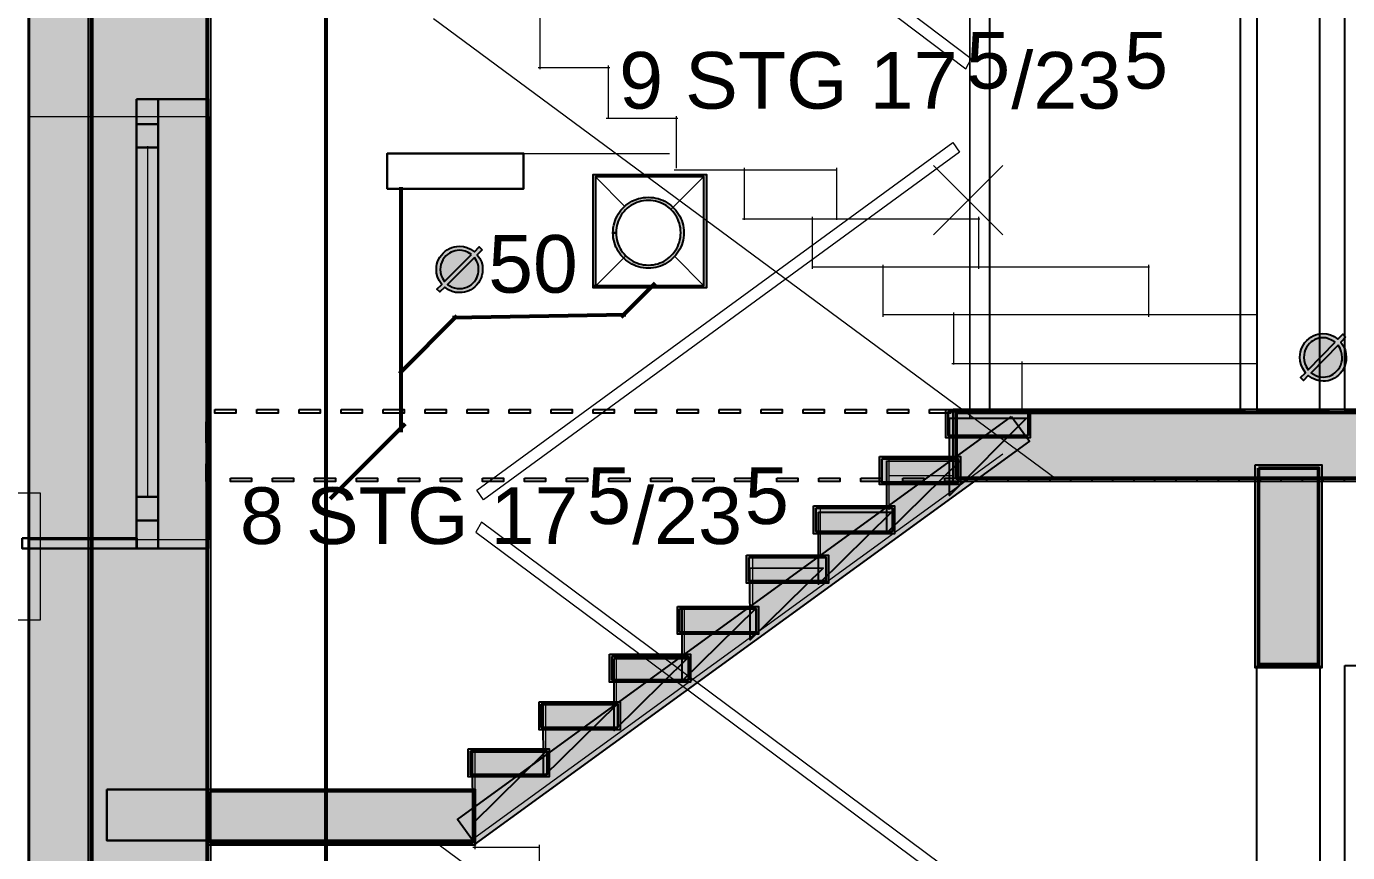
# Model space of a CAD drawing. Header units: millimetres. Extents: x 6 to 41668, y 1529 to 28527.
# Drawn here: x 18826 to 23484, y 13556 to 16468 of the extents above; entities that cross this region are included whole.
import ezdxf

# ---------------------------------------------------------------- set-up
doc = ezdxf.new("R2010")
doc.units = ezdxf.units.MM
doc.header["$LTSCALE"] = 50
doc.linetypes.add('PDF_112-9_84-7_0-0_0-0', pattern=[197.6, 112.9, -84.7, 0, 0])
for name, color, linetype in [('00_Wand_Bestand', 7, 'Continuous'), ('01_Daemmung_neu', 9, 'Continuous'), ('05_Linien_stark', 7, 'Continuous'), ('06_Linien_fein', 3, 'Continuous'), ('07_Bemassung', 6, 'Continuous'), ('10_Text', 7, 'Continuous')]:
    doc.layers.add(name, color=color, linetype=linetype)
doc.styles.add('PLAN', font='arial.ttf')

msp = doc.modelspace()

# ---------------------------------------------------------------- hatches: boundary and pattern name
at = {"layer": '00_Wand_Bestand'}
for points in [[(19044.8, 16687.1), (19474.7, 16687.1), (19474.7, 6059.4), (19044.8, 6059.4)], [(20827.9, 15550.6), (20823.4, 15550.6), (20823.4, 15946.2), (21223.5, 15946.2), (21223.5, 15546.2), (20823.4, 15546.2), (20823.4, 15550.6), (20827.9, 15550.6), (20827.9, 15555), (21214.6, 15555), (21214.6, 15937.4), (20832.3, 15937.4), (20832.3, 15550.6), (20827.9, 15550.6), (20827.9, 15555)], [(20904.8, 15740.6), (20893.8, 15740.6), (20894.1, 15749.6), (20895, 15758.3), (20896.5, 15766.9), (20898.6, 15775.2), (20901.2, 15783.4), (20904.4, 15791.2), (20908.1, 15798.8), (20912.3, 15806.1), (20916.9, 15813.1), (20922, 15819.7), (20927.5, 15826), (20933.4, 15831.9), (20939.6, 15837.4), (20946.3, 15842.5), (20953.3, 15847.1), (20960.5, 15851.3), (20968.1, 15855), (20976, 15858.1), (20984.1, 15860.8), (20992.5, 15862.9), (21001, 15864.4), (21009.8, 15865.3), (21018.7, 15865.6), (21027.6, 15865.3), (21036.4, 15864.4), (21045, 15862.9), (21053.3, 15860.8), (21061.4, 15858.1), (21069.3, 15855), (21076.9, 15851.3), (21084.2, 15847.1), (21091.2, 15842.5), (21097.8, 15837.4), (21104.1, 15831.9), (21110, 15826), (21115.5, 15819.7), (21120.6, 15813.1), (21125.2, 15806.1), (21129.4, 15798.8), (21133, 15791.2), (21136.2, 15783.4), (21138.8, 15775.2), (21140.9, 15766.9), (21142.5, 15758.3), (21143.4, 15749.6), (21143.7, 15740.6), (21143.4, 15731.7), (21142.5, 15722.9), (21140.9, 15714.4), (21138.8, 15706), (21136.2, 15697.9), (21133, 15690), (21129.4, 15682.4), (21125.2, 15675.1), (21120.6, 15668.1), (21115.5, 15661.5), (21110, 15655.2), (21104.1, 15649.3), (21097.8, 15643.8), (21091.2, 15638.7), (21084.2, 15634.1), (21076.9, 15629.9), (21069.3, 15626.3), (21061.4, 15623.1), (21053.3, 15620.5), (21045, 15618.4), (21036.4, 15616.8), (21027.6, 15615.9), (21018.7, 15615.6), (21009.8, 15615.9), (21001, 15616.8), (20992.5, 15618.4), (20984.1, 15620.5), (20976, 15623.1), (20968.1, 15626.3), (20960.5, 15629.9), (20953.3, 15634.1), (20946.3, 15638.7), (20939.6, 15643.8), (20933.4, 15649.3), (20927.5, 15655.2), (20922, 15661.5), (20916.9, 15668.1), (20912.3, 15675.1), (20908.1, 15682.4), (20904.4, 15690), (20901.2, 15697.9), (20898.6, 15706), (20896.5, 15714.4), (20895, 15722.9), (20894.1, 15731.7), (20893.8, 15740.6), (20904.8, 15740.6), (20905.1, 15732.1), (20906, 15723.8), (20907.5, 15715.6), (20909.6, 15707.7), (20912.3, 15700), (20915.4, 15692.6), (20919, 15685.4), (20923.2, 15678.6), (20927.7, 15672.1), (20932.8, 15665.9), (20938.2, 15660.1), (20944, 15654.7), (20950.2, 15649.6), (20956.7, 15645.1), (20963.5, 15640.9), (20970.7, 15637.3), (20978.1, 15634.1), (20985.8, 15631.5), (20993.7, 15629.4), (21001.9, 15627.9), (21010.2, 15627), (21018.7, 15626.6), (21027.2, 15627), (21035.6, 15627.9), (21043.7, 15629.4), (21051.6, 15631.5), (21059.3, 15634.1), (21066.8, 15637.3), (21073.9, 15640.9), (21080.8, 15645.1), (21087.3, 15649.6), (21093.5, 15654.7), (21099.3, 15660.1), (21104.7, 15665.9), (21109.7, 15672.1), (21114.3, 15678.6), (21118.4, 15685.4), (21122.1, 15692.6), (21125.2, 15700), (21127.8, 15707.7), (21129.9, 15715.6), (21131.4, 15723.8), (21132.4, 15732.1), (21132.7, 15740.6), (21132.4, 15749.1), (21131.4, 15757.5), (21129.9, 15765.6), (21127.8, 15773.5), (21125.2, 15781.2), (21122.1, 15788.6), (21118.4, 15795.8), (21114.3, 15802.6), (21109.7, 15809.2), (21104.7, 15815.3), (21099.3, 15821.1), (21093.5, 15826.6), (21087.3, 15831.6), (21080.8, 15836.2), (21073.9, 15840.3), (21066.8, 15843.9), (21059.3, 15847.1), (21051.6, 15849.7), (21043.7, 15851.8), (21035.6, 15853.3), (21027.2, 15854.2), (21018.7, 15854.6), (21010.2, 15854.2), (21001.9, 15853.3), (20993.7, 15851.8), (20985.8, 15849.7), (20978.1, 15847.1), (20970.7, 15843.9), (20963.5, 15840.3), (20956.7, 15836.2), (20950.2, 15831.6), (20944, 15826.6), (20938.2, 15821.1), (20932.8, 15815.3), (20927.7, 15809.2), (20923.2, 15802.6), (20919, 15795.8), (20915.4, 15788.6), (20912.3, 15781.2), (20909.6, 15773.5), (20907.5, 15765.6), (20906, 15757.5), (20905.1, 15749.1)], [(20432, 15680.1), (20415.1, 15663), (20424.2, 15649.7), (20430.1, 15637.5), (20433.2, 15624.7), (20434.3, 15609.8), (20433.7, 15599.9), (20431.9, 15590.4), (20428.9, 15581.3), (20424.8, 15572.5), (20419.4, 15564.1), (20412.9, 15556.1), (20406.7, 15549.9), (20400.1, 15544.4), (20393.1, 15539.9), (20385.8, 15536.1), (20378.1, 15533.2), (20370, 15531.2), (20361.5, 15529.9), (20352.7, 15529.5), (20338.8, 15530.5), (20326.6, 15533.6), (20314.4, 15539.4), (20300.5, 15548.6), (20283.5, 15532), (20273.2, 15542), (20290.3, 15558.7), (20281.1, 15572.8), (20275.3, 15585.2), (20272.1, 15597.7), (20271.1, 15611.8), (20271.6, 15621), (20273.1, 15629.8), (20275.5, 15638.4), (20278.9, 15646.5), (20283.4, 15654.3), (20288.8, 15661.7), (20295.1, 15668.7), (20302.2, 15675.1), (20309.6, 15680.5), (20317.4, 15684.9), (20325.5, 15688.4), (20334, 15690.8), (20342.9, 15692.3), (20352.1, 15692.8), (20366.3, 15691.7), (20378.9, 15688.5), (20391.3, 15682.6), (20405.1, 15673.5), (20421.7, 15690.3)], [(20395, 15663.4), (20382.6, 15670.7), (20372.3, 15675.3), (20362.6, 15677.8), (20352.1, 15678.6), (20344.4, 15678.2), (20337.1, 15677), (20330, 15674.9), (20323.3, 15672.1), (20316.8, 15668.4), (20310.7, 15664), (20304.9, 15658.7), (20298.8, 15651.8), (20293.8, 15644.6), (20290, 15636.9), (20287.2, 15628.7), (20285.6, 15620.2), (20285, 15611.2), (20285.8, 15600), (20288.3, 15590.1), (20293, 15580), (20300.2, 15568.5)], [(20405.3, 15653.4), (20310.2, 15558.4), (20318.6, 15553.1), (20327, 15549), (20335.5, 15546), (20344.1, 15544.3), (20352.8, 15543.7), (20361.8, 15544.2), (20370.3, 15545.9), (20378.4, 15548.6), (20386.1, 15552.4), (20393.4, 15557.4), (20400.2, 15563.4), (20405.5, 15569.2), (20409.9, 15575.3), (20413.6, 15581.7), (20416.4, 15588.4), (20418.4, 15595.4), (20419.6, 15602.7), (20420, 15610.4), (20419.2, 15621.7), (20416.8, 15631.8), (20412.3, 15641.9)], [(23476.9, 15372.2), (23460, 15354.7), (23469.1, 15341), (23475, 15328.4), (23478.1, 15315.2), (23479.2, 15300), (23478.6, 15289.8), (23476.8, 15280.1), (23473.8, 15270.7), (23469.7, 15261.6), (23464.3, 15253), (23457.8, 15244.8), (23451.6, 15238.4), (23445, 15232.8), (23438, 15228.1), (23430.6, 15224.3), (23422.9, 15221.3), (23414.8, 15219.1), (23406.3, 15217.8), (23397.5, 15217.4), (23383.6, 15218.5), (23371.4, 15221.7), (23359.2, 15227.6), (23345.2, 15237.1), (23328.2, 15220), (23317.9, 15230.3), (23335, 15247.4), (23325.9, 15261.9), (23320, 15274.7), (23316.9, 15287.5), (23315.8, 15301.9), (23316.3, 15311.4), (23317.8, 15320.5), (23320.2, 15329.3), (23323.7, 15337.7), (23328.1, 15345.6), (23333.5, 15353.3), (23339.9, 15360.5), (23346.9, 15367.1), (23354.4, 15372.6), (23362.2, 15377.2), (23370.3, 15380.7), (23378.8, 15383.2), (23387.7, 15384.7), (23396.9, 15385.2), (23411.2, 15384.1), (23423.8, 15380.9), (23436.2, 15374.8), (23449.9, 15365.4), (23466.6, 15382.7)], [(23439.8, 15355.1), (23427.5, 15362.5), (23417.1, 15367.2), (23407.4, 15369.8), (23396.9, 15370.7), (23389.2, 15370.3), (23381.9, 15369), (23374.8, 15366.9), (23368, 15364), (23361.6, 15360.2), (23355.4, 15355.6), (23349.6, 15350.2), (23343.6, 15343.1), (23338.6, 15335.7), (23334.7, 15327.8), (23332, 15319.4), (23330.3, 15310.6), (23329.8, 15301.4), (23330.6, 15289.9), (23333.1, 15279.7), (23337.7, 15269.3), (23344.9, 15257.5)], [(23450.2, 15344.7), (23355, 15247.2), (23363.4, 15241.7), (23371.8, 15237.4), (23380.3, 15234.4), (23389, 15232.6), (23397.6, 15232), (23405.4, 15232.4), (23412.8, 15233.6), (23419.9, 15235.7), (23426.6, 15238.6), (23433.1, 15242.3), (23439.3, 15246.9), (23445.1, 15252.2), (23451.1, 15259.2), (23456.1, 15266.6), (23460, 15274.4), (23462.7, 15282.7), (23464.4, 15291.4), (23464.9, 15300.5), (23464.1, 15312.2), (23461.7, 15322.6), (23457.2, 15333)], [(22299.2, 15092.5), (22361.9, 15006.2), (20407.9, 13586.6), (20345.3, 13672.9)], [(22067.1, 15118.1), (22365.2, 15118.1), (22365.2, 15018.1), (22067.1, 15018.1)], [(22067.1, 15118.1), (22365.2, 15118.1), (22365.2, 15018.1), (22067.1, 15018.1)], [(22092.7, 15118.3), (29872.9, 15118.3), (29872.9, 14864.5), (22092.7, 14864.5)], [(22080.3, 15087.1), (22352.2, 15086.7), (22080.6, 14815.1)], [(22080.3, 15087.1), (22352.2, 15086.7), (22080.6, 14815.1)], [(21833.5, 14951.7), (22119.1, 14951.7), (22119.1, 14853.4), (21833.5, 14853.4)], [(21859.2, 14936.5), (22116.9, 14935.9), (21859.8, 14683.1)], [(23158, 14922.6), (23392.7, 14922.6), (23392.7, 14207.8), (23158, 14207.8)], [(21601.2, 14778.2), (21886.8, 14778.2), (21886.8, 14679.9), (21601.2, 14679.9)], [(21618.3, 14756.1), (21875.9, 14755.5), (21618.9, 14502.7)], [(21364.8, 14603.9), (21653.8, 14603.9), (21653.8, 14505.6), (21364.8, 14505.6)], [(21376.6, 14559.7), (21634.3, 14559.1), (21377.2, 14306.3)], [(21120.8, 14423.7), (21406.4, 14423.7), (21406.4, 14325.4), (21120.8, 14325.4)], [(21137.6, 14415.1), (21395.3, 14414.5), (21138.2, 14161.7)], [(20881.8, 14255.1), (21167.4, 14255.1), (21167.4, 14156.8), (20881.8, 14156.8)], [(20897.9, 14240.3), (21155.6, 14239.8), (20898.5, 13987)], [(20633, 14087.8), (20918.6, 14087.8), (20918.6, 13989.4), (20633, 13989.4)], [(20647.9, 14077.6), (20905.6, 14077), (20648.6, 13824.2)], [(20383.5, 13921.8), (20669.1, 13921.8), (20669.1, 13823.5), (20383.5, 13823.5)], [(20398.5, 13911.7), (20656.2, 13911.1), (20399.1, 13658.3)], [(19463.8, 13779.6), (20407.6, 13779.6), (20407.6, 13582.9), (19463.8, 13582.9)]]:
    msp.add_hatch(color=7, dxfattribs=at).paths.add_polyline_path(points)
at = {"layer": '01_Daemmung_neu'}
msp.add_hatch(color=7, dxfattribs=at).paths.add_polyline_path([(18832.9, 16703.3), (19055.3, 16703.3), (19055.3, 8602), (18832.9, 8602)])

# ---------------------------------------------------------------- linework, layer by layer
at = {"layer": '00_Wand_Bestand'}
for points in [[(19044.8, 16687.1), (19474.7, 16687.1), (19474.7, 6059.4), (19044.8, 6059.4)], [(20827.9, 15550.6), (20823.4, 15550.6), (20823.4, 15946.2), (21223.5, 15946.2), (21223.5, 15546.2), (20823.4, 15546.2), (20823.4, 15550.6), (20827.9, 15550.6), (20827.9, 15555), (21214.6, 15555), (21214.6, 15937.4), (20832.3, 15937.4), (20832.3, 15550.6), (20827.9, 15550.6), (20827.9, 15555)], [(20904.8, 15740.6), (20893.8, 15740.6), (20894.1, 15749.6), (20895, 15758.3), (20896.5, 15766.9), (20898.6, 15775.2), (20901.2, 15783.4), (20904.4, 15791.2), (20908.1, 15798.8), (20912.3, 15806.1), (20916.9, 15813.1), (20922, 15819.7), (20927.5, 15826), (20933.4, 15831.9), (20939.6, 15837.4), (20946.3, 15842.5), (20953.3, 15847.1), (20960.5, 15851.3), (20968.1, 15855), (20976, 15858.1), (20984.1, 15860.8), (20992.5, 15862.9), (21001, 15864.4), (21009.8, 15865.3), (21018.7, 15865.6), (21027.6, 15865.3), (21036.4, 15864.4), (21045, 15862.9), (21053.3, 15860.8), (21061.4, 15858.1), (21069.3, 15855), (21076.9, 15851.3), (21084.2, 15847.1), (21091.2, 15842.5), (21097.8, 15837.4), (21104.1, 15831.9), (21110, 15826), (21115.5, 15819.7), (21120.6, 15813.1), (21125.2, 15806.1), (21129.4, 15798.8), (21133, 15791.2), (21136.2, 15783.4), (21138.8, 15775.2), (21140.9, 15766.9), (21142.5, 15758.3), (21143.4, 15749.6), (21143.7, 15740.6), (21143.4, 15731.7), (21142.5, 15722.9), (21140.9, 15714.4), (21138.8, 15706), (21136.2, 15697.9), (21133, 15690), (21129.4, 15682.4), (21125.2, 15675.1), (21120.6, 15668.1), (21115.5, 15661.5), (21110, 15655.2), (21104.1, 15649.3), (21097.8, 15643.8), (21091.2, 15638.7), (21084.2, 15634.1), (21076.9, 15629.9), (21069.3, 15626.3), (21061.4, 15623.1), (21053.3, 15620.5), (21045, 15618.4), (21036.4, 15616.8), (21027.6, 15615.9), (21018.7, 15615.6), (21009.8, 15615.9), (21001, 15616.8), (20992.5, 15618.4), (20984.1, 15620.5), (20976, 15623.1), (20968.1, 15626.3), (20960.5, 15629.9), (20953.3, 15634.1), (20946.3, 15638.7), (20939.6, 15643.8), (20933.4, 15649.3), (20927.5, 15655.2), (20922, 15661.5), (20916.9, 15668.1), (20912.3, 15675.1), (20908.1, 15682.4), (20904.4, 15690), (20901.2, 15697.9), (20898.6, 15706), (20896.5, 15714.4), (20895, 15722.9), (20894.1, 15731.7), (20893.8, 15740.6), (20904.8, 15740.6), (20905.1, 15732.1), (20906, 15723.8), (20907.5, 15715.6), (20909.6, 15707.7), (20912.3, 15700), (20915.4, 15692.6), (20919, 15685.4), (20923.2, 15678.6), (20927.7, 15672.1), (20932.8, 15665.9), (20938.2, 15660.1), (20944, 15654.7), (20950.2, 15649.6), (20956.7, 15645.1), (20963.5, 15640.9), (20970.7, 15637.3), (20978.1, 15634.1), (20985.8, 15631.5), (20993.7, 15629.4), (21001.9, 15627.9), (21010.2, 15627), (21018.7, 15626.6), (21027.2, 15627), (21035.6, 15627.9), (21043.7, 15629.4), (21051.6, 15631.5), (21059.3, 15634.1), (21066.8, 15637.3), (21073.9, 15640.9), (21080.8, 15645.1), (21087.3, 15649.6), (21093.5, 15654.7), (21099.3, 15660.1), (21104.7, 15665.9), (21109.7, 15672.1), (21114.3, 15678.6), (21118.4, 15685.4), (21122.1, 15692.6), (21125.2, 15700), (21127.8, 15707.7), (21129.9, 15715.6), (21131.4, 15723.8), (21132.4, 15732.1), (21132.7, 15740.6), (21132.4, 15749.1), (21131.4, 15757.5), (21129.9, 15765.6), (21127.8, 15773.5), (21125.2, 15781.2), (21122.1, 15788.6), (21118.4, 15795.8), (21114.3, 15802.6), (21109.7, 15809.2), (21104.7, 15815.3), (21099.3, 15821.1), (21093.5, 15826.6), (21087.3, 15831.6), (21080.8, 15836.2), (21073.9, 15840.3), (21066.8, 15843.9), (21059.3, 15847.1), (21051.6, 15849.7), (21043.7, 15851.8), (21035.6, 15853.3), (21027.2, 15854.2), (21018.7, 15854.6), (21010.2, 15854.2), (21001.9, 15853.3), (20993.7, 15851.8), (20985.8, 15849.7), (20978.1, 15847.1), (20970.7, 15843.9), (20963.5, 15840.3), (20956.7, 15836.2), (20950.2, 15831.6), (20944, 15826.6), (20938.2, 15821.1), (20932.8, 15815.3), (20927.7, 15809.2), (20923.2, 15802.6), (20919, 15795.8), (20915.4, 15788.6), (20912.3, 15781.2), (20909.6, 15773.5), (20907.5, 15765.6), (20906, 15757.5), (20905.1, 15749.1)], [(20432, 15680.1), (20415.1, 15663), (20424.2, 15649.7), (20430.1, 15637.5), (20433.2, 15624.7), (20434.3, 15609.8), (20433.7, 15599.9), (20431.9, 15590.4), (20428.9, 15581.3), (20424.8, 15572.5), (20419.4, 15564.1), (20412.9, 15556.1), (20406.7, 15549.9), (20400.1, 15544.4), (20393.1, 15539.9), (20385.8, 15536.1), (20378.1, 15533.2), (20370, 15531.2), (20361.5, 15529.9), (20352.7, 15529.5), (20338.8, 15530.5), (20326.6, 15533.6), (20314.4, 15539.4), (20300.5, 15548.6), (20283.5, 15532), (20273.2, 15542), (20290.3, 15558.7), (20281.1, 15572.8), (20275.3, 15585.2), (20272.1, 15597.7), (20271.1, 15611.8), (20271.6, 15621), (20273.1, 15629.8), (20275.5, 15638.4), (20278.9, 15646.5), (20283.4, 15654.3), (20288.8, 15661.7), (20295.1, 15668.7), (20302.2, 15675.1), (20309.6, 15680.5), (20317.4, 15684.9), (20325.5, 15688.4), (20334, 15690.8), (20342.9, 15692.3), (20352.1, 15692.8), (20366.3, 15691.7), (20378.9, 15688.5), (20391.3, 15682.6), (20405.1, 15673.5), (20421.7, 15690.3)], [(20395, 15663.4), (20382.6, 15670.7), (20372.3, 15675.3), (20362.6, 15677.8), (20352.1, 15678.6), (20344.4, 15678.2), (20337.1, 15677), (20330, 15674.9), (20323.3, 15672.1), (20316.8, 15668.4), (20310.7, 15664), (20304.9, 15658.7), (20298.8, 15651.8), (20293.8, 15644.6), (20290, 15636.9), (20287.2, 15628.7), (20285.6, 15620.2), (20285, 15611.2), (20285.8, 15600), (20288.3, 15590.1), (20293, 15580), (20300.2, 15568.5)], [(20405.3, 15653.4), (20310.2, 15558.4), (20318.6, 15553.1), (20327, 15549), (20335.5, 15546), (20344.1, 15544.3), (20352.8, 15543.7), (20361.8, 15544.2), (20370.3, 15545.9), (20378.4, 15548.6), (20386.1, 15552.4), (20393.4, 15557.4), (20400.2, 15563.4), (20405.5, 15569.2), (20409.9, 15575.3), (20413.6, 15581.7), (20416.4, 15588.4), (20418.4, 15595.4), (20419.6, 15602.7), (20420, 15610.4), (20419.2, 15621.7), (20416.8, 15631.8), (20412.3, 15641.9)], [(23476.9, 15372.2), (23460, 15354.7), (23469.1, 15341), (23475, 15328.4), (23478.1, 15315.2), (23479.2, 15300), (23478.6, 15289.8), (23476.8, 15280.1), (23473.8, 15270.7), (23469.7, 15261.6), (23464.3, 15253), (23457.8, 15244.8), (23451.6, 15238.4), (23445, 15232.8), (23438, 15228.1), (23430.6, 15224.3), (23422.9, 15221.3), (23414.8, 15219.1), (23406.3, 15217.8), (23397.5, 15217.4), (23383.6, 15218.5), (23371.4, 15221.7), (23359.2, 15227.6), (23345.2, 15237.1), (23328.2, 15220), (23317.9, 15230.3), (23335, 15247.4), (23325.9, 15261.9), (23320, 15274.7), (23316.9, 15287.5), (23315.8, 15301.9), (23316.3, 15311.4), (23317.8, 15320.5), (23320.2, 15329.3), (23323.7, 15337.7), (23328.1, 15345.6), (23333.5, 15353.3), (23339.9, 15360.5), (23346.9, 15367.1), (23354.4, 15372.6), (23362.2, 15377.2), (23370.3, 15380.7), (23378.8, 15383.2), (23387.7, 15384.7), (23396.9, 15385.2), (23411.2, 15384.1), (23423.8, 15380.9), (23436.2, 15374.8), (23449.9, 15365.4), (23466.6, 15382.7)], [(23439.8, 15355.1), (23427.5, 15362.5), (23417.1, 15367.2), (23407.4, 15369.8), (23396.9, 15370.7), (23389.2, 15370.3), (23381.9, 15369), (23374.8, 15366.9), (23368, 15364), (23361.6, 15360.2), (23355.4, 15355.6), (23349.6, 15350.2), (23343.6, 15343.1), (23338.6, 15335.7), (23334.7, 15327.8), (23332, 15319.4), (23330.3, 15310.6), (23329.8, 15301.4), (23330.6, 15289.9), (23333.1, 15279.7), (23337.7, 15269.3), (23344.9, 15257.5)], [(23450.2, 15344.7), (23355, 15247.2), (23363.4, 15241.7), (23371.8, 15237.4), (23380.3, 15234.4), (23389, 15232.6), (23397.6, 15232), (23405.4, 15232.4), (23412.8, 15233.6), (23419.9, 15235.7), (23426.6, 15238.6), (23433.1, 15242.3), (23439.3, 15246.9), (23445.1, 15252.2), (23451.1, 15259.2), (23456.1, 15266.6), (23460, 15274.4), (23462.7, 15282.7), (23464.4, 15291.4), (23464.9, 15300.5), (23464.1, 15312.2), (23461.7, 15322.6), (23457.2, 15333)], [(22299.2, 15092.5), (22361.9, 15006.2), (20407.9, 13586.6), (20345.3, 13672.9)], [(22067.1, 15118.1), (22365.2, 15118.1), (22365.2, 15018.1), (22067.1, 15018.1)], [(22067.1, 15118.1), (22365.2, 15118.1), (22365.2, 15018.1), (22067.1, 15018.1)], [(22092.7, 15118.3), (29872.9, 15118.3), (29872.9, 14864.5), (22092.7, 14864.5)], [(22080.3, 15087.1), (22352.2, 15086.7), (22080.6, 14815.1)], [(22080.3, 15087.1), (22352.2, 15086.7), (22080.6, 14815.1)], [(21833.5, 14951.7), (22119.1, 14951.7), (22119.1, 14853.4), (21833.5, 14853.4)], [(21859.2, 14936.5), (22116.9, 14935.9), (21859.8, 14683.1)], [(23158, 14922.6), (23392.7, 14922.6), (23392.7, 14207.8), (23158, 14207.8)], [(21601.2, 14778.2), (21886.8, 14778.2), (21886.8, 14679.9), (21601.2, 14679.9)], [(21618.3, 14756.1), (21875.9, 14755.5), (21618.9, 14502.7)], [(21364.8, 14603.9), (21653.8, 14603.9), (21653.8, 14505.6), (21364.8, 14505.6)], [(21376.6, 14559.7), (21634.3, 14559.1), (21377.2, 14306.3)], [(21120.8, 14423.7), (21406.4, 14423.7), (21406.4, 14325.4), (21120.8, 14325.4)], [(21137.6, 14415.1), (21395.3, 14414.5), (21138.2, 14161.7)], [(20881.8, 14255.1), (21167.4, 14255.1), (21167.4, 14156.8), (20881.8, 14156.8)], [(20897.9, 14240.3), (21155.6, 14239.8), (20898.5, 13987)], [(20633, 14087.8), (20918.6, 14087.8), (20918.6, 13989.4), (20633, 13989.4)], [(20647.9, 14077.6), (20905.6, 14077), (20648.6, 13824.2)], [(20383.5, 13921.8), (20669.1, 13921.8), (20669.1, 13823.5), (20383.5, 13823.5)], [(20398.5, 13911.7), (20656.2, 13911.1), (20399.1, 13658.3)], [(19463.8, 13779.6), (20407.6, 13779.6), (20407.6, 13582.9), (19463.8, 13582.9)]]:
    msp.add_lwpolyline(points, close=True, dxfattribs=at)
at = {"layer": '01_Daemmung_neu'}
msp.add_lwpolyline([(18832.9, 16703.3), (19055.3, 16703.3), (19055.3, 8602), (18832.9, 8602)], close=True, dxfattribs=at)
at = {"layer": '05_Linien_stark', "lineweight": 15}
for p, q in [((19253.2, 14807.1), (19253.2, 16045.5)), ((20095.1, 16020.2), (21093.4, 16020.2)), ((22092.8, 15114.8), (22092.8, 14931.8)), ((22092.8, 15114.8), (22092.8, 14931.8)), ((22093.6, 15114.9), (22093.6, 14931.9)), ((22093.6, 15114.9), (22093.6, 14931.9)), ((21865.9, 14946.8), (21865.9, 14764.6)), ((21871, 14771.1), (21619.1, 14771.1)), ((21624.8, 14777.9), (21624.8, 14597.9)), ((21631.4, 14595.7), (21379.4, 14595.7)), ((21385.2, 14602.5), (21385.2, 14422.5)), ((21391.3, 14416.3), (21139.4, 14416.3)), ((21145.1, 14423.2), (21145.1, 14243.2)), ((20905, 14253.8), (20905, 14073.1)), ((21151.2, 14246.9), (20899.2, 14246.9)), ((20902, 14080.2), (20650, 14080.2)), ((20655.8, 14087.1), (20655.8, 13907.1)), ((20652.7, 13914.6), (20400.8, 13914.6)), ((20406.5, 13921.5), (20406.5, 13741.5)), ((20406.3, 13757), (20406.3, 13568.7))]:
    msp.add_line(p, q, dxfattribs=at)
at = {"layer": '05_Linien_stark', "lineweight": 18}
for p, q in [((20834.2, 15934.7), (20934.7, 15834.1)), ((21098.8, 15823.7), (21214, 15939)), ((20836.9, 15557), (20937.4, 15657.5)), ((21111.4, 15656.5), (21211.9, 15556))]:
    msp.add_line(p, q, dxfattribs=at)
at = {"layer": '05_Linien_stark', "lineweight": 53}
for p, q in [((20146.2, 15901.6), (20146.2, 15037.8)), ((20922.1, 15443.2), (21042.2, 15563.2)), ((20141, 15245.1), (20343.2, 15447.3)), ((20938.8, 15451.3), (20328.1, 15440.7))]:
    msp.add_line(p, q, dxfattribs=at)
at = {"layer": '05_Linien_stark', "lineweight": 18}
for points in [[(18837.3, 18147.9), (19050.9, 18147.9), (19050.9, 8606.4), (18837.3, 8606.4)], [(18837.3, 16698.9), (19050.9, 16698.9), (19050.9, 8606.4), (18837.3, 8606.4)], [(18836.2, 16149.8), (19468.8, 16149.8), (19468.8, 14658.6), (18836.2, 14658.6)]]:
    msp.add_lwpolyline(points, close=True, dxfattribs=at)
at = {"layer": '05_Linien_stark', "lineweight": 15}
for points in [[(20431.1, 17657.8), (20411.9, 17622.3), (22137.4, 16317.9), (22156.6, 16353.4)], [(16032.2, 14823.8), (18874.7, 14823.8), (18874.7, 14374.7), (16032.2, 14374.7)], [(20429.7, 14720.1), (20410.6, 14685.2), (22136, 13402.4), (22155.2, 13437.3)]]:
    msp.add_lwpolyline(points, close=True, dxfattribs=at)
at = {"layer": '05_Linien_stark', "lineweight": 25}
for points in [[(23165.5, 17109.2), (23384.6, 17109.2), (23384.6, 15114.7), (23165.5, 15114.7)], [(23473.8, 17109.7), (24356.2, 17109.7), (24356.2, 15115.2), (23473.8, 15115.2)], [(23164.1, 14214.1), (23385.9, 14214.1), (23385.9, 12217.3), (23164.1, 12217.3)], [(23473.8, 14215.1), (24356.2, 14215.1), (24356.2, 12220.6), (23473.8, 12220.6)]]:
    msp.add_lwpolyline(points, close=True, dxfattribs=at)
at = {"layer": '05_Linien_stark', "lineweight": 50}
msp.add_lwpolyline([(19056.3, 16675.7), (19463.2, 16675.7), (19463.2, 6070.8), (19056.3, 6070.8)], close=True, dxfattribs=at)
at = {"layer": '05_Linien_stark', "lineweight": 30}
for points in [[(19214.2, 16211.6), (19289.9, 16211.6), (19289.9, 14627.5), (19214.2, 14627.5)], [(19214.2, 16211.5), (19466.7, 16211.5), (19466.7, 14628.4), (19214.2, 14628.4)], [(19214.2, 16122.9), (19289.9, 16122.9), (19289.9, 14727), (19214.2, 14727)], [(19213.9, 16041.4), (19289.6, 16041.4), (19289.6, 14809.9), (19213.9, 14809.9)], [(20097.8, 16019.9), (20578.8, 16019.9), (20578.8, 15895.7), (20097.8, 15895.7)], [(21609.2, 14770.3), (21878.9, 14770.3), (21878.9, 14687.8), (21609.2, 14687.8)], [(18811.2, 14664.1), (19215.5, 14664.1), (19215.5, 14627.6), (18811.2, 14627.6)], [(18811.2, 14664.1), (19215.5, 14664.1), (19215.5, 14627.6), (18811.2, 14627.6)], [(21372.7, 14596), (21645.8, 14596), (21645.8, 14513.5), (21372.7, 14513.5)], [(21128.7, 14415.8), (21398.5, 14415.8), (21398.5, 14333.3), (21128.7, 14333.3)], [(20889.8, 14247.2), (21159.5, 14247.2), (21159.5, 14164.7), (20889.8, 14164.7)], [(20640.9, 14079.8), (20910.7, 14079.8), (20910.7, 13997.4), (20640.9, 13997.4)], [(20391.4, 13913.9), (20661.2, 13913.9), (20661.2, 13831.4), (20391.4, 13831.4)], [(19108.7, 13778.3), (20406.7, 13778.3), (20406.7, 13599), (19108.7, 13599)], [(19471.8, 13771.7), (20399.7, 13771.7), (20399.7, 13590.9), (19471.8, 13590.9)]]:
    msp.add_lwpolyline(points, close=True, dxfattribs=at)
at = {"layer": '06_Linien_fein', "linetype": 'PDF_112-9_84-7_0-0_0-0', "lineweight": 15}
for p, q in [((20635.4, 16501.6), (20635.4, 16316.4)), ((20630.3, 16323), (20882.3, 16323)), ((20876.5, 16330), (20876.5, 16146.9)), ((20869.9, 16144.6), (21121.9, 16144.6)), ((21116.1, 16151.6), (21116.1, 15968.6)), ((21110, 15962.2), (21361.9, 15962.2)), ((21110, 15962.2), (21679.1, 15962.2)), ((21356.2, 15969.3), (21356.2, 15786.2)), ((21682.1, 15969.3), (21682.1, 15786.2)), ((21596.3, 15797), (21596.3, 15613.3)), ((22182.1, 15797), (22182.1, 15613.3)), ((22182.1, 15797), (22182.1, 15613.3)), ((21350.1, 15790), (21602.1, 15790)), ((21350.1, 15790), (22186.8, 15790)), ((21599.3, 15620.5), (21851.3, 15620.5)), ((21599.3, 15620.5), (22785.8, 15620.5)), ((21845.6, 15627.5), (21845.6, 15444.5)), ((22782.1, 15627.5), (22782.1, 15444.5)), ((22782.1, 15627.5), (22782.1, 15444.5)), ((21848.6, 15452.1), (22100.5, 15452.1)), ((21848.6, 15452.1), (23165.9, 15452.1)), ((22094.8, 15459.1), (22094.8, 15276)), ((22094.8, 15459.1), (22094.8, 15276)), ((22088.6, 15280.1), (22340.5, 15280.1)), ((22088.6, 15280.1), (23165.3, 15280.1)), ((22088.6, 15280.1), (22340.5, 15280.1)), ((22088.6, 15280.1), (23165.3, 15280.1)), ((20399.4, 13575.9), (20633.8, 13575.9)), ((20634, 13583.1), (20634, 13400.9))]:
    msp.add_line(p, q, dxfattribs=at)
at = {"layer": '06_Linien_fein', "lineweight": 5}
for p, q in [((22268.3, 15733.5), (22024.1, 15977.8)), ((22268.3, 15977.8), (22024.1, 15733.5))]:
    msp.add_line(p, q, dxfattribs=at)
at = {"layer": '07_Bemassung', "lineweight": 53}
for p, q in [((19881.5, 21350.3), (19881.5, 6076.8)), ((19896.7, 14802.8), (20161.5, 15067.7))]:
    msp.add_line(p, q, dxfattribs=at)
at = {"layer": '07_Bemassung', "lineweight": 9}
for p, q in [((22152.1, 15087.5), (22152.1, 20864.2)), ((22152.9, 15087.6), (22152.9, 17865.6)), ((22152.9, 15087.6), (22152.9, 17865.6))]:
    msp.add_line(p, q, dxfattribs=at)
at = {"layer": '07_Bemassung', "linetype": 'PDF_112-9_84-7_0-0_0-0', "lineweight": 15}
for p, q in [((20260.5, 16495.2), (22456.1, 14873.3)), ((22334.8, 15287.2), (22334.8, 15103.4)), ((22334.8, 15287.2), (22334.8, 15103.4)), ((22337.8, 15110.7), (22589.7, 15110.7)), ((22337.8, 15110.7), (22589.7, 15110.7)), ((20259.1, 13600.1), (22454.8, 11978.1))]:
    msp.add_line(p, q, dxfattribs=at)
at = {"layer": '07_Bemassung', "lineweight": 15}
for p, q in [((22339, 15107.8), (22087, 15107.8)), ((22339, 15107.8), (22087, 15107.8)), ((22268.4, 14960.4), (20407.2, 13608.4)), ((22093.7, 14883.7), (21865.3, 14883.7)), ((22094.5, 14883.8), (21866.1, 14883.8))]:
    msp.add_line(p, q, dxfattribs=at)
at = {"layer": '07_Bemassung', "lineweight": 25}
msp.add_lwpolyline([(22222.1, 17107.4), (23104.5, 17107.4), (23104.5, 15112.9), (22222.1, 15112.9)], close=True, dxfattribs=at)
at = {"layer": '07_Bemassung', "lineweight": 15}
msp.add_lwpolyline([(20436.8, 14799.5), (20413.8, 14833.9), (22092.5, 16058.5), (22115.4, 16024)], close=True, dxfattribs=at)
at = {"layer": '07_Bemassung'}
for points in [[(19490.4, 15117.7), (19564.5, 15117.7), (19564.5, 15105.3), (19490.4, 15105.3)], [(19638.6, 15117.7), (19712.7, 15117.7), (19712.7, 15105.3), (19638.6, 15105.3)], [(19786.8, 15117.7), (19860.9, 15117.7), (19860.9, 15105.3), (19786.8, 15105.3)], [(19934.9, 15117.7), (20009, 15117.7), (20009, 15105.3), (19934.9, 15105.3)], [(20083.1, 15117.7), (20157.2, 15117.7), (20157.2, 15105.3), (20083.1, 15105.3)], [(20231.3, 15117.7), (20305.4, 15117.7), (20305.4, 15105.3), (20231.3, 15105.3)], [(20379.4, 15117.7), (20453.5, 15117.7), (20453.5, 15105.3), (20379.4, 15105.3)], [(20527.6, 15117.7), (20601.7, 15117.7), (20601.7, 15105.3), (20527.6, 15105.3)], [(20675.8, 15117.7), (20749.9, 15117.7), (20749.9, 15105.3), (20675.8, 15105.3)], [(20823.9, 15117.7), (20898, 15117.7), (20898, 15105.3), (20823.9, 15105.3)], [(20972.1, 15117.7), (21046.2, 15117.7), (21046.2, 15105.3), (20972.1, 15105.3)], [(21120.3, 15117.7), (21194.4, 15117.7), (21194.4, 15105.3), (21120.3, 15105.3)], [(21268.4, 15117.7), (21342.5, 15117.7), (21342.5, 15105.3), (21268.4, 15105.3)], [(21416.6, 15117.7), (21490.7, 15117.7), (21490.7, 15105.3), (21416.6, 15105.3)], [(21564.8, 15117.7), (21638.9, 15117.7), (21638.9, 15105.3), (21564.8, 15105.3)], [(21712.9, 15117.7), (21787, 15117.7), (21787, 15105.3), (21712.9, 15105.3)], [(21861.1, 15117.7), (21935.2, 15117.7), (21935.2, 15105.3), (21861.1, 15105.3)], [(22009.3, 15117.7), (22083.4, 15117.7), (22083.4, 15105.3), (22009.3, 15105.3)], [(22157.4, 15117.7), (22231.5, 15117.7), (22231.5, 15105.3), (22157.4, 15105.3)], [(22305.6, 15117.7), (22379.7, 15117.7), (22379.7, 15105.3), (22305.6, 15105.3)], [(22453.8, 15117.7), (22527.9, 15117.7), (22527.9, 15105.3), (22453.8, 15105.3)], [(22601.9, 15117.7), (22676, 15117.7), (22676, 15105.3), (22601.9, 15105.3)], [(22750.1, 15117.7), (22824.2, 15117.7), (22824.2, 15105.3), (22750.1, 15105.3)], [(22898.3, 15117.7), (22972.4, 15117.7), (22972.4, 15105.3), (22898.3, 15105.3)], [(23046.4, 15117.7), (23120.5, 15117.7), (23120.5, 15105.3), (23046.4, 15105.3)], [(23194.6, 15117.7), (23268.7, 15117.7), (23268.7, 15105.3), (23194.6, 15105.3)], [(23342.8, 15117.7), (23416.9, 15117.7), (23416.9, 15105.3), (23342.8, 15105.3)], [(19459.4, 15074.6), (19471.8, 15074.6), (19471.8, 15000.5), (19459.4, 15000.5)], [(19471.8, 14863.8), (19471, 14864.7), (19471, 14863.8), (19459.4, 14863.8), (19459.4, 14926.4), (19471.8, 14926.4)], [(19545.1, 14876.2), (19619.1, 14876.2), (19619.1, 14863.8), (19545.1, 14863.8)], [(19693.2, 14876.2), (19767.3, 14876.2), (19767.3, 14863.8), (19693.2, 14863.8)], [(19841.4, 14876.2), (19915.5, 14876.2), (19915.5, 14863.8), (19841.4, 14863.8)], [(19989.6, 14876.2), (20063.6, 14876.2), (20063.6, 14863.8), (19989.6, 14863.8)], [(20137.7, 14876.2), (20211.8, 14876.2), (20211.8, 14863.8), (20137.7, 14863.8)], [(20285.9, 14876.2), (20360, 14876.2), (20360, 14863.8), (20285.9, 14863.8)], [(20434.1, 14876.2), (20508.1, 14876.2), (20508.1, 14863.8), (20434.1, 14863.8)], [(20582.2, 14876.2), (20656.3, 14876.2), (20656.3, 14863.8), (20582.2, 14863.8)], [(20730.4, 14876.2), (20804.5, 14876.2), (20804.5, 14863.8), (20730.4, 14863.8)], [(20878.6, 14876.2), (20952.6, 14876.2), (20952.6, 14863.8), (20878.6, 14863.8)], [(21026.7, 14876.2), (21100.8, 14876.2), (21100.8, 14863.8), (21026.7, 14863.8)], [(21174.9, 14876.2), (21249, 14876.2), (21249, 14863.8), (21174.9, 14863.8)], [(21323.1, 14876.2), (21397.1, 14876.2), (21397.1, 14863.8), (21323.1, 14863.8)], [(21471.2, 14876.2), (21545.3, 14876.2), (21545.3, 14863.8), (21471.2, 14863.8)], [(21619.4, 14876.2), (21693.5, 14876.2), (21693.5, 14863.8), (21619.4, 14863.8)], [(21767.6, 14876.2), (21841.6, 14876.2), (21841.6, 14863.8), (21767.6, 14863.8)], [(21915.7, 14876.2), (21989.8, 14876.2), (21989.8, 14863.8), (21915.7, 14863.8)], [(22063.9, 14876.2), (22138, 14876.2), (22138, 14863.8), (22063.9, 14863.8)], [(22212.1, 14876.2), (22286.1, 14876.2), (22286.1, 14863.8), (22212.1, 14863.8)], [(22360.2, 14876.2), (22434.3, 14876.2), (22434.3, 14863.8), (22360.2, 14863.8)], [(22508.4, 14876.2), (22582.5, 14876.2), (22582.5, 14863.8), (22508.4, 14863.8)], [(22656.6, 14876.2), (22730.6, 14876.2), (22730.6, 14863.8), (22656.6, 14863.8)], [(22804.7, 14876.2), (22878.8, 14876.2), (22878.8, 14863.8), (22804.7, 14863.8)], [(22952.9, 14876.2), (23027, 14876.2), (23027, 14863.8), (22952.9, 14863.8)], [(23101.1, 14876.2), (23175.1, 14876.2), (23175.1, 14863.8), (23101.1, 14863.8)], [(23249.2, 14876.2), (23323.3, 14876.2), (23323.3, 14863.8), (23249.2, 14863.8)], [(23397.4, 14876.2), (23471.5, 14876.2), (23471.5, 14863.8), (23397.4, 14863.8)]]:
    msp.add_lwpolyline(points, close=True, dxfattribs=at)
at = {"layer": '07_Bemassung', "lineweight": 30}
for points in [[(22075.1, 15110.2), (22357.3, 15110.2), (22357.3, 15026.1), (22075.1, 15026.1)], [(22075.1, 15110.2), (22357.3, 15110.2), (22357.3, 15026.1), (22075.1, 15026.1)], [(21841.4, 14943.7), (22111.2, 14943.7), (22111.2, 14861.3), (21841.4, 14861.3)]]:
    msp.add_lwpolyline(points, close=True, dxfattribs=at)
at = {"layer": '07_Bemassung', "lineweight": 50}
for points in [[(22104.2, 15106.8), (29861.4, 15106.8), (29861.4, 14875.9), (22104.2, 14875.9)], [(23169.4, 14911.1), (23381.3, 14911.1), (23381.3, 14219.3), (23169.4, 14219.3)]]:
    msp.add_lwpolyline(points, close=True, dxfattribs=at)

# ---------------------------------------------------------------- texts
at = {"layer": '07_Bemassung', "style": 'PLAN'}
for s, height, p in [('5', 199.7, (22139.1, 16248.4)), ('50', 203.2, (20453.9, 15529.3)), ('5', 199.7, (20802.2, 14714.2)), ('5', 199.7, (21358.7, 14714.2))]:
    msp.add_text(s, height=height, dxfattribs=at).set_placement(p)
at = {"layer": '10_Text', "style": 'PLAN'}
for s, height, p in [('5', 199.7, (22695.6, 16248.4)), ('9 STG 17', 199.66, (20915.4, 16177.8)), ('/23', 199.66, (22298.1, 16177.8)), ('8 STG 17', 199.66, (19578.5, 14643.7)), ('/23', 199.66, (20961.2, 14643.7))]:
    msp.add_text(s, height=height, dxfattribs=at).set_placement(p)

doc.saveas('drawing.dxf')
